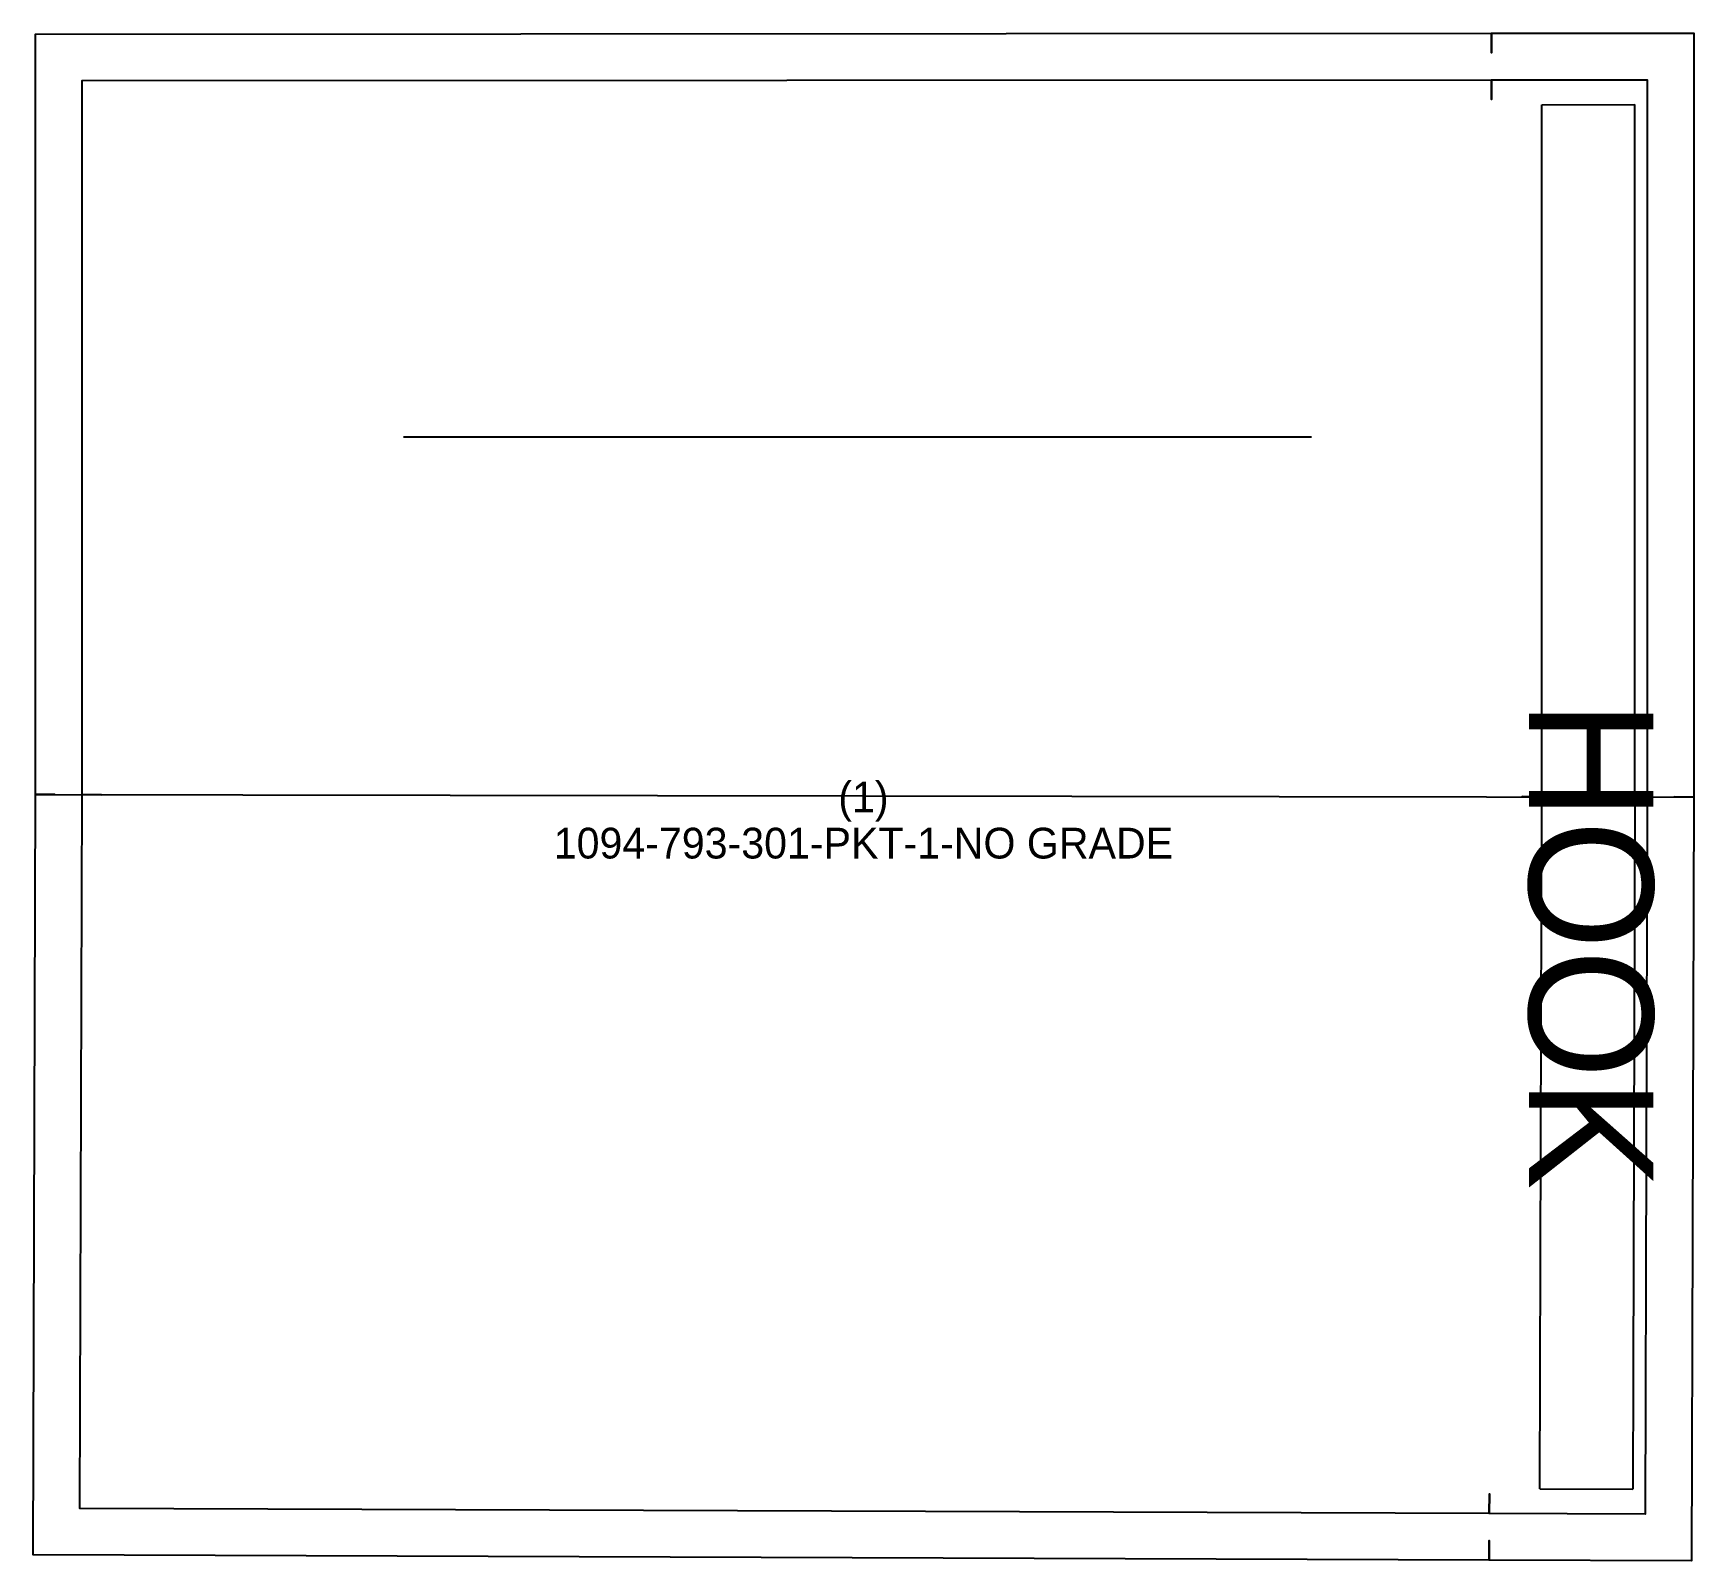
# Model space of a CAD drawing. Header units: inches. Extents: x 0 to 13.4, y 0 to 12.3.
import ezdxf
from ezdxf.enums import TextEntityAlignment as Align

# ---------------------------------------------------------------- set-up
doc = ezdxf.new("R2010")
doc.units = ezdxf.units.IN

msp = doc.modelspace()

# ---------------------------------------------------------------- linework, layer by layer
at = {"layer": 'T001L001'}
for points in [[(0.018, 6.171), (0.175, 6.171), (0.018, 6.171), (0.018, 12.295), (11.743, 12.302), (11.743, 12.145), (11.743, 12.302), (13.373, 12.303), (13.373, 6.151), (13.216, 6.152), (13.373, 6.151), (13.355, 0), (11.725, 0.005), (11.726, 0.163), (11.725, 0.005), (0, 0.047), (0.018, 6.171)], [(0.393, 6.171), (0.55, 6.17), (0.393, 6.171), (0.393, 11.921), (11.744, 11.927), (11.744, 11.77), (11.744, 11.927), (12.998, 11.928), (12.998, 6.152), (12.841, 6.152), (12.998, 6.152), (12.981, 0.376), (11.726, 0.38), (11.727, 0.538), (11.726, 0.38), (0.376, 0.421), (0.393, 6.171)], [(12.148, 6.152), (11.991, 6.152), (12.148, 6.152), (12.148, 11.727)], [(12.148, 11.727), (12.898, 11.728)], [(12.898, 6.152), (12.741, 6.152), (12.898, 6.152), (12.898, 11.728)], [(10.295, 9.05), (2.983, 9.05)], [(0.018, 6.171), (13.373, 6.151)], [(12.132, 0.579), (12.148, 6.154), (11.991, 6.155), (12.148, 6.154)], [(12.898, 6.152), (12.741, 6.153), (12.898, 6.152), (12.882, 0.576)], [(12.132, 0.579), (12.882, 0.576)]]:
    msp.add_lwpolyline(points, dxfattribs=at)

# ---------------------------------------------------------------- texts
at = {"layer": 'ABC'}
msp.add_text('HOOK', height=1.0008, rotation=-90, dxfattribs=at).set_placement((12.546, 6.932), align=Align.MIDDLE_LEFT)
for s, height, p in [('(1)', 0.2476, (6.686, 6.151)), ('1094-793-301-PKT-1-NO GRADE', 0.24764, (6.686, 5.78))]:
    msp.add_text(s, height=height, dxfattribs=at).set_placement(p, align=Align.MIDDLE_CENTER)

doc.saveas('drawing.dxf')
